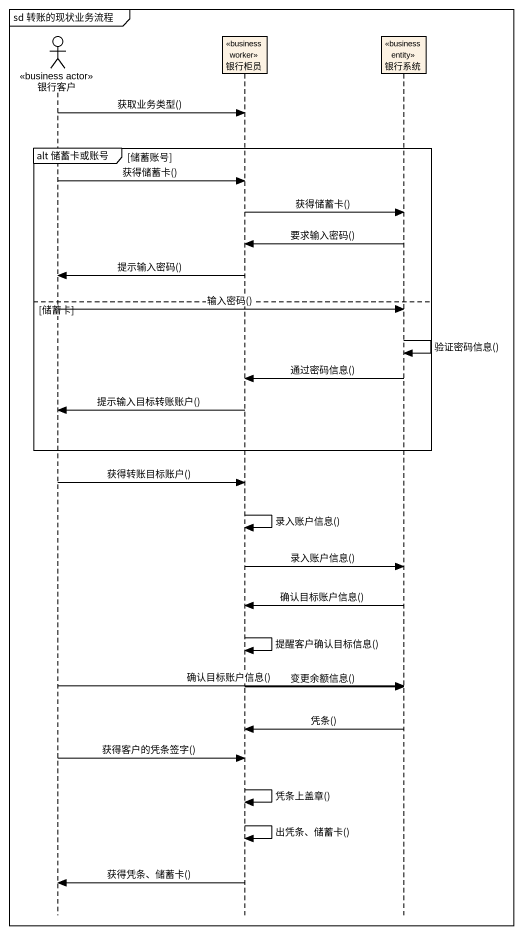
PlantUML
@startuml
mainframe sd 转账的现状业务流程
hide footbox
actor 银行客户 <<business actor>>
participant 银行柜员 <<business worker>>
participant 银行系统 <<business entity>>

银行客户 -> 银行柜员 : 获取业务类型()
group alt 储蓄卡或账号 [储蓄账号]
  银行客户 -> 银行柜员 : 获得储蓄卡()
  银行柜员 -> 银行系统 : 获得储蓄卡()
  银行系统 -> 银行柜员 : 要求输入密码()
  银行柜员 -> 银行客户 : 提示输入密码()
else 储蓄卡
  银行客户 -> 银行系统 : 输入密码()
  银行系统 -> 银行系统 : 验证密码信息()
  银行系统 -> 银行柜员 : 通过密码信息()
  银行柜员 -> 银行客户 : 提示输入目标转账账户()
end
银行客户 -> 银行柜员 : 获得转账目标账户()
银行柜员 -> 银行柜员 : 录入账户信息()
银行柜员 -> 银行系统 : 录入账户信息()
银行系统 -> 银行柜员 : 确认目标账户信息()
银行柜员 -> 银行柜员 : 提醒客户确认目标信息()
银行客户 -> 银行系统 : 确认目标账户信息()
银行柜员 -> 银行系统 : 变更余额信息()
银行系统 -> 银行柜员 : 凭条()
银行客户 -> 银行柜员 : 获得客户的凭条签字()
银行柜员 -> 银行柜员 : 凭条上盖章()
银行柜员 -> 银行柜员 : 出凭条、储蓄卡()
银行柜员 -> 银行客户 : 获得凭条、储蓄卡()
@enduml
